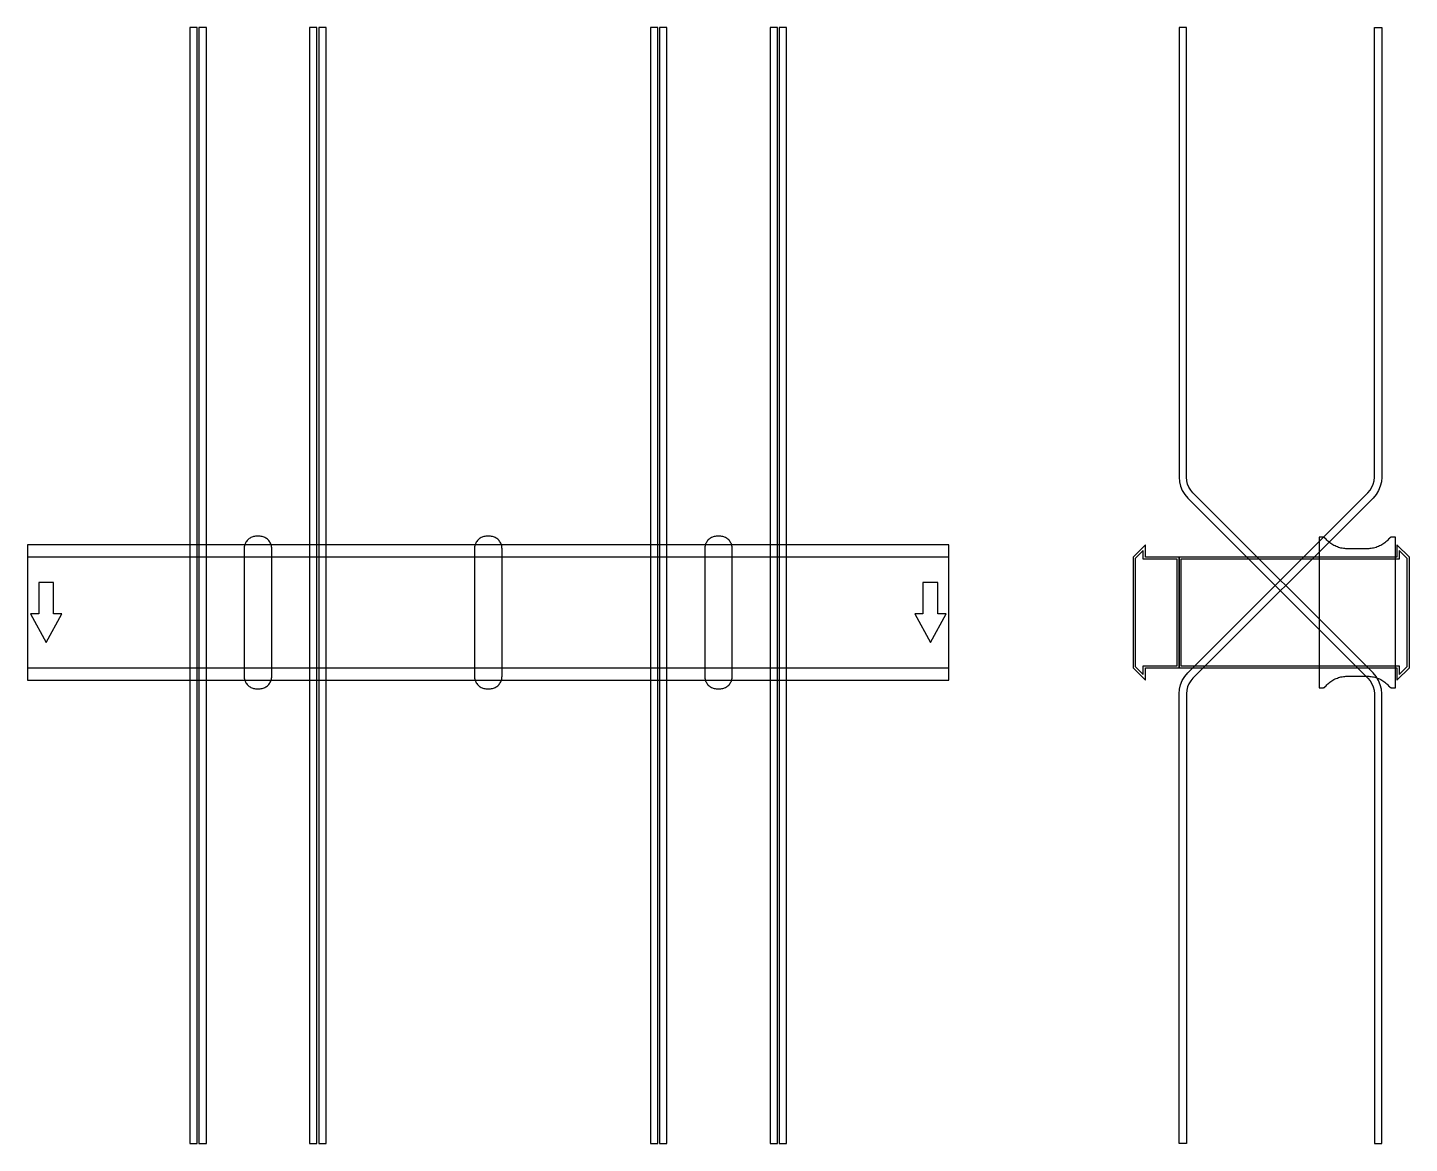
# Model space of a CAD drawing. Extents: x 0 to 1500, y -577 to 635.
import ezdxf

# ---------------------------------------------------------------- set-up
doc = ezdxf.new("R2010")
doc.units = 0
doc.layers.add('Halfen', color=7, linetype='CONTINUOUS')

msp = doc.modelspace()

# ---------------------------------------------------------------- linework, layer by layer
at = {"layer": 'Halfen', "color": 7}
for points in [[(184, -576.569), (184, 635.197), (176, 635.197), (176, -576.569)], [(194, -576.569), (194, 635.197), (186, 635.197), (186, -576.569)], [(314, -576.569), (314, 635.197), (306, 635.197), (306, -576.569)], [(324, -576.569), (324, 635.197), (316, 635.197), (316, -576.569)], [(684, -576.569), (684, 635.197), (676, 635.197), (676, -576.569)], [(694, -576.569), (694, 635.197), (686, 635.197), (686, -576.569)], [(814, -576.569), (814, 635.197), (806, 635.197), (806, -576.569)], [(824, -576.569), (824, 635.197), (816, 635.197), (816, -576.569)], [(1470, -576.569), (1470, -88.284), (1469.606, -83.278), (1468.434, -78.396), (1466.512, -73.757), (1463.889, -69.475), (1460.627, -65.657), (1265.029, 129.941), (1262.584, 132.805), (1260.616, 136.016), (1259.175, 139.495), (1258.295, 143.157), (1258, 146.912), (1258, 635.197), (1250, 635.197), (1250, 146.912), (1250.394, 141.906), (1251.566, 137.023), (1253.488, 132.384), (1256.111, 128.103), (1259.373, 124.284), (1454.971, -71.314), (1457.416, -74.177), (1459.384, -77.388), (1460.825, -80.868), (1461.705, -84.53), (1462, -88.284), (1462, -576.569)], [(1250, -576.569), (1250, -88.284), (1250.394, -83.278), (1251.566, -78.396), (1253.488, -73.757), (1256.111, -69.475), (1259.373, -65.657), (1454.971, 129.941), (1457.416, 132.805), (1459.384, 136.016), (1460.825, 139.495), (1461.705, 143.157), (1462, 146.912), (1462, 635.197), (1470, 635.197), (1470, 146.912), (1469.606, 141.906), (1468.434, 137.023), (1466.512, 132.384), (1463.889, 128.103), (1460.627, 124.284), (1265.029, -71.314), (1262.584, -74.177), (1260.616, -77.388), (1259.175, -80.868), (1258.295, -84.53), (1258, -88.284), (1258, -576.569)], [(265, -69.3), (265, -56.8), (265, 69.3), (264.958, 70.359), (264.834, 71.412), (264.627, 72.452), (264.339, 73.472), (263.972, 74.466), (263.529, 75.429), (263.011, 76.354), (262.422, 77.235), (261.765, 78.068), (261.046, 78.846), (260.268, 79.565), (259.435, 80.222), (258.554, 80.811), (257.629, 81.329), (256.666, 81.772), (255.672, 82.139), (254.652, 82.427), (253.612, 82.634), (252.559, 82.758), (251.5, 82.8), (248.5, 82.8), (247.441, 82.758), (246.388, 82.634), (245.348, 82.427), (244.328, 82.139), (243.334, 81.772), (242.371, 81.329), (241.446, 80.811), (240.565, 80.222), (239.732, 79.565), (238.954, 78.846), (238.235, 78.068), (237.578, 77.235), (236.989, 76.354), (236.471, 75.429), (236.028, 74.466), (235.661, 73.472), (235.373, 72.452), (235.166, 71.412), (235.042, 70.359), (235, 69.3), (235, -56.8), (235, -69.3), (235.042, -70.359), (235.166, -71.412), (235.373, -72.452), (235.661, -73.472), (236.028, -74.466), (236.471, -75.429), (236.989, -76.354), (237.578, -77.235), (238.235, -78.068), (238.954, -78.846), (239.732, -79.565), (240.565, -80.222), (241.446, -80.811), (242.371, -81.329), (243.334, -81.772), (244.328, -82.139), (245.348, -82.427), (246.388, -82.634), (247.441, -82.758), (248.5, -82.8), (251.5, -82.8), (252.559, -82.758), (253.612, -82.634), (254.652, -82.427), (255.672, -82.139), (256.666, -81.772), (257.629, -81.329), (258.554, -80.811), (259.435, -80.222), (260.268, -79.565), (261.046, -78.846), (261.765, -78.068), (262.422, -77.235), (263.011, -76.354), (263.529, -75.429), (263.972, -74.466), (264.339, -73.472), (264.627, -72.452), (264.834, -71.412), (264.958, -70.359), (265, -69.3)], [(515, -69.3), (515, -56.8), (515, 69.3), (514.958, 70.359), (514.834, 71.412), (514.627, 72.452), (514.339, 73.472), (513.972, 74.466), (513.529, 75.429), (513.011, 76.354), (512.422, 77.235), (511.765, 78.068), (511.046, 78.846), (510.268, 79.565), (509.435, 80.222), (508.554, 80.811), (507.629, 81.329), (506.666, 81.772), (505.672, 82.139), (504.652, 82.427), (503.612, 82.634), (502.559, 82.758), (501.5, 82.8), (498.5, 82.8), (497.441, 82.758), (496.388, 82.634), (495.348, 82.427), (494.328, 82.139), (493.334, 81.772), (492.371, 81.329), (491.446, 80.811), (490.565, 80.222), (489.732, 79.565), (488.954, 78.846), (488.235, 78.068), (487.578, 77.235), (486.989, 76.354), (486.471, 75.429), (486.028, 74.466), (485.661, 73.472), (485.373, 72.452), (485.166, 71.412), (485.042, 70.359), (485, 69.3), (485, -56.8), (485, -69.3), (485.042, -70.359), (485.166, -71.412), (485.373, -72.452), (485.661, -73.472), (486.028, -74.466), (486.471, -75.429), (486.989, -76.354), (487.578, -77.235), (488.235, -78.068), (488.954, -78.846), (489.732, -79.565), (490.565, -80.222), (491.446, -80.811), (492.371, -81.329), (493.334, -81.772), (494.328, -82.139), (495.348, -82.427), (496.388, -82.634), (497.441, -82.758), (498.5, -82.8), (501.5, -82.8), (502.559, -82.758), (503.612, -82.634), (504.652, -82.427), (505.672, -82.139), (506.666, -81.772), (507.629, -81.329), (508.554, -80.811), (509.435, -80.222), (510.268, -79.565), (511.046, -78.846), (511.765, -78.068), (512.422, -77.235), (513.011, -76.354), (513.529, -75.429), (513.972, -74.466), (514.339, -73.472), (514.627, -72.452), (514.834, -71.412), (514.958, -70.359), (515, -69.3)], [(765, -69.3), (765, -56.8), (765, 69.3), (764.958, 70.359), (764.834, 71.412), (764.627, 72.452), (764.339, 73.472), (763.972, 74.466), (763.529, 75.429), (763.011, 76.354), (762.422, 77.235), (761.765, 78.068), (761.046, 78.846), (760.268, 79.565), (759.435, 80.222), (758.554, 80.811), (757.629, 81.329), (756.666, 81.772), (755.672, 82.139), (754.652, 82.427), (753.612, 82.634), (752.559, 82.758), (751.5, 82.8), (748.5, 82.8), (747.441, 82.758), (746.388, 82.634), (745.348, 82.427), (744.328, 82.139), (743.334, 81.772), (742.371, 81.329), (741.446, 80.811), (740.565, 80.222), (739.732, 79.565), (738.954, 78.846), (738.235, 78.068), (737.578, 77.235), (736.989, 76.354), (736.471, 75.429), (736.028, 74.466), (735.661, 73.472), (735.373, 72.452), (735.166, 71.412), (735.042, 70.359), (735, 69.3), (735, -56.8), (735, -69.3), (735.042, -70.359), (735.166, -71.412), (735.373, -72.452), (735.661, -73.472), (736.028, -74.466), (736.471, -75.429), (736.989, -76.354), (737.578, -77.235), (738.235, -78.068), (738.954, -78.846), (739.732, -79.565), (740.565, -80.222), (741.446, -80.811), (742.371, -81.329), (743.334, -81.772), (744.328, -82.139), (745.348, -82.427), (746.388, -82.634), (747.441, -82.758), (748.5, -82.8), (751.5, -82.8), (752.559, -82.758), (753.612, -82.634), (754.652, -82.427), (755.672, -82.139), (756.666, -81.772), (757.629, -81.329), (758.554, -80.811), (759.435, -80.222), (760.268, -79.565), (761.046, -78.846), (761.765, -78.068), (762.422, -77.235), (763.011, -76.354), (763.529, -75.429), (763.972, -74.466), (764.339, -73.472), (764.627, -72.452), (764.834, -71.412), (764.958, -70.359), (765, -69.3)], [(1485, -81.8), (1485, 81.8), (1481, 81.8), (1480.846, 81.797), (1480.691, 81.786), (1480.538, 81.769), (1480.385, 81.746), (1480.234, 81.715), (1480.084, 81.678), (1479.936, 81.634), (1479.789, 81.584), (1479.646, 81.527), (1479.505, 81.464), (1479.366, 81.395), (1479.231, 81.32), (1479.1, 81.239), (1478.972, 81.153), (1478.848, 81.06), (1478.728, 80.963), (1478.613, 80.86), (1478.502, 80.752), (1478.397, 80.639), (1478.296, 80.522), (1477.41, 79.491), (1476.479, 78.5), (1475.505, 77.551), (1474.491, 76.646), (1473.437, 75.787), (1472.347, 74.975), (1471.222, 74.211), (1470.064, 73.499), (1468.876, 72.838), (1467.66, 72.23), (1466.418, 71.676), (1465.153, 71.178), (1463.867, 70.736), (1462.563, 70.351), (1461.243, 70.024), (1459.911, 69.756), (1458.567, 69.547), (1457.216, 69.397), (1455.859, 69.307), (1454.5, 69.277), (1432.5, 69.277), (1431.141, 69.307), (1429.784, 69.397), (1428.433, 69.547), (1427.089, 69.756), (1425.757, 70.024), (1424.437, 70.351), (1423.133, 70.736), (1421.847, 71.178), (1420.582, 71.676), (1419.34, 72.23), (1418.124, 72.838), (1416.936, 73.499), (1415.778, 74.211), (1414.653, 74.975), (1413.563, 75.787), (1412.509, 76.646), (1411.495, 77.551), (1410.521, 78.5), (1409.59, 79.491), (1408.704, 80.522), (1408.603, 80.639), (1408.498, 80.752), (1408.387, 80.86), (1408.272, 80.963), (1408.152, 81.06), (1408.028, 81.153), (1407.9, 81.239), (1407.769, 81.32), (1407.634, 81.395), (1407.495, 81.464), (1407.354, 81.527), (1407.211, 81.584), (1407.064, 81.634), (1406.916, 81.678), (1406.766, 81.715), (1406.615, 81.746), (1406.462, 81.769), (1406.309, 81.786), (1406.154, 81.797), (1406, 81.8), (1402, 81.8), (1402, -81.8), (1406, -81.8), (1406.154, -81.797), (1406.309, -81.786), (1406.462, -81.769), (1406.615, -81.746), (1406.766, -81.715), (1406.916, -81.678), (1407.064, -81.634), (1407.211, -81.584), (1407.354, -81.527), (1407.495, -81.464), (1407.634, -81.395), (1407.769, -81.32), (1407.9, -81.239), (1408.028, -81.153), (1408.152, -81.06), (1408.272, -80.963), (1408.387, -80.86), (1408.498, -80.752), (1408.603, -80.639), (1408.704, -80.522), (1409.59, -79.491), (1410.521, -78.5), (1411.495, -77.551), (1412.509, -76.646), (1413.563, -75.787), (1414.653, -74.975), (1415.778, -74.211), (1416.936, -73.499), (1418.124, -72.838), (1419.34, -72.23), (1420.582, -71.676), (1421.847, -71.178), (1423.133, -70.736), (1424.437, -70.351), (1425.757, -70.024), (1427.089, -69.756), (1428.433, -69.547), (1429.784, -69.397), (1431.141, -69.307), (1432.5, -69.277), (1454.5, -69.277), (1455.859, -69.307), (1457.216, -69.397), (1458.567, -69.547), (1459.911, -69.756), (1461.243, -70.024), (1462.563, -70.351), (1463.867, -70.736), (1465.153, -71.178), (1466.418, -71.676), (1467.66, -72.23), (1468.876, -72.838), (1470.064, -73.499), (1471.222, -74.211), (1472.347, -74.975), (1473.437, -75.787), (1474.491, -76.646), (1475.505, -77.551), (1476.479, -78.5), (1477.41, -79.491), (1478.296, -80.522), (1478.397, -80.639), (1478.502, -80.752), (1478.613, -80.86), (1478.728, -80.963), (1478.848, -81.06), (1478.972, -81.153), (1479.1, -81.239), (1479.231, -81.32), (1479.366, -81.395), (1479.505, -81.464), (1479.646, -81.527), (1479.789, -81.584), (1479.936, -81.634), (1480.084, -81.678), (1480.234, -81.715), (1480.385, -81.746), (1480.538, -81.769), (1480.691, -81.786), (1480.846, -81.797), (1481, -81.8)], [(0, -73.5), (1000, -73.5), (1000, 73.5), (0, 73.5)], [(0, -60), (1000, -60), (1000, 60), (0, 60)], [(1250, -60), (1250, 60), (1213.5, 60), (1213.5, 73.5), (1200, 60), (1200, -60), (1213.5, -73.5), (1213.5, -60)], [(1248, -58), (1248, 58), (1211, 58), (1211, 67.25), (1202.5, 58.75), (1202.5, -58.75), (1211, -67.25), (1211, -58)], [(1500, -60), (1500, 60), (1486.5, 73.5), (1486.5, 60), (1250, 60), (1250, -60), (1486.5, -60), (1486.5, -73.5)], [(1497.5, -58.75), (1497.5, 58.75), (1489, 67.25), (1489, 58), (1252, 58), (1252, -58), (1489, -58), (1489, -67.25)], [(20, -32.5), (37, -1.5), (28, -1.5), (28, 32.5), (12, 32.5), (12, -1.5), (3, -1.5)], [(980, -32.5), (997, -1.5), (988, -1.5), (988, 32.5), (972, 32.5), (972, -1.5), (963, -1.5)]]:
    msp.add_lwpolyline(points, close=True, dxfattribs=at)

doc.saveas('drawing.dxf')
